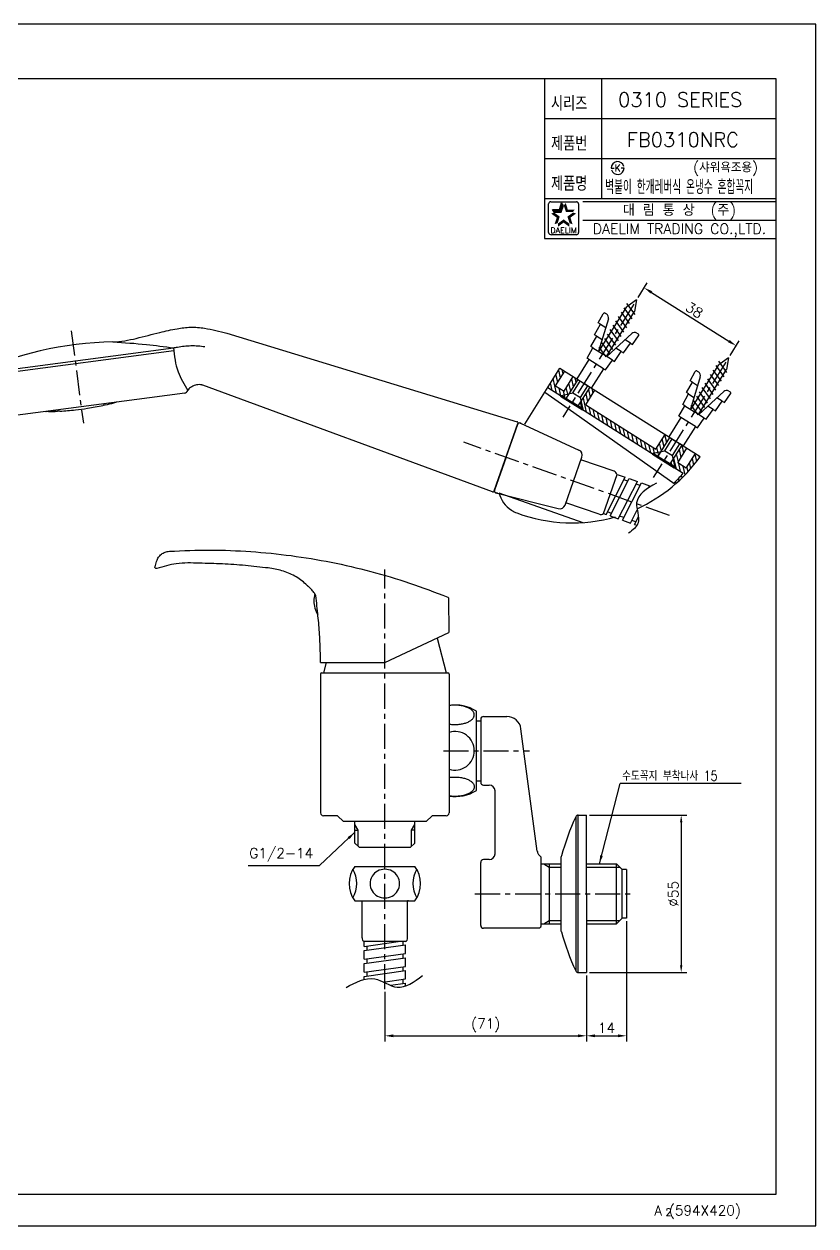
# Model space of a CAD drawing. Extents: x 16492 to 17086, y -11911 to -11491.
# Drawn here: x 16808.8 to 17085.8, y -11910.8 to -11490.8 of the extents above; entities that cross this region are included whole.
import ezdxf
from ezdxf.enums import TextEntityAlignment as Align

# ---------------------------------------------------------------- set-up
doc = ezdxf.new("R2010")
doc.units = 0
doc.header["$LTSCALE"] = 7
doc.header["$MEASUREMENT"] = 0
doc.linetypes.add('CENTER', pattern=[2, 1.25, -0.25, 0.25, -0.25])
doc.layers.get('0').update_dxf_attribs({"color": 2, "linetype": 'CONTINUOUS'})
for name, color, linetype in [('CL', 1, 'CENTER'), ('D', 2, 'CONTINUOUS'), ('DIM', 2, 'CONTINUOUS'), ('DWG', 7, 'CONTINUOUS'), ('HT', 3, 'CONTINUOUS')]:
    doc.layers.add(name, color=color, linetype=linetype)
doc.styles.add('GHS', font='ROMANS.shx', dxfattribs={"bigfont": 'GHS.shx'})
doc.styles.add('ROMANS', font='romans', dxfattribs={"bigfont": 'GHS.shx'})
doc.dimstyles.new('STANDARD$7', dxfattribs={"dimtxt": 3.5, "dimasz": 3, "dimexe": 1, "dimexo": 1, "dimgap": 1, "dimtad": 3, "dimdec": 4, "dimzin": 0, "dimdsep": 46, "dimtxsty": 'GHS', "dimcen": 1, "dimclrd": 2, "dimclre": 256, "dimclrt": 2, "dimadec": 4, "dimazin": 0, "dimtfac": 1, "dimtdec": 4, "dimtmove": 2, "dimatfit": 2, "dimfxl": 0, "dimtolj": 1, "dimtzin": 0, "dimlwd": -1, "dimlwe": -1, "dimarcsym": 0})

# ---------------------------------------------------------------- blocks, each defined once
blk = doc.blocks.new('S')
at = {"layer": 'DWG', "color": 2}
for p, q in [((5596.35, 3276.4), (5600.01, 3276.61)), ((5596.35, 3275.51), (5596.35, 3276.4)), ((5600.54, 3276.11), (5600.54, 3275.6)), ((5568.04, 3273.82), (5567.54, 3273.82)), ((5567.54, 3264.82), (5567.54, 3273.82)), ((5568.04, 3273.82), (5568.04, 3269.32)), ((5568.04, 3273.82), (5570.94, 3270.92)), ((5583.79, 3272.32), (5575.79, 3272.32)), ((5575.79, 3272.32), (5575.79, 3269.32)), ((5583.79, 3273.12), (5587.98, 3273.36)), ((5583.79, 3272.32), (5583.79, 3273.12)), ((5583.79, 3266.32), (5583.79, 3272.32)), ((5587.98, 3274.17), (5592.17, 3274.41)), ((5587.98, 3273.36), (5587.98, 3274.17)), ((5599.43, 3274.15), (5587.98, 3271.06)), ((5587.98, 3273.36), (5587.98, 3269.32)), ((5592.17, 3275.28), (5596.35, 3275.51)), ((5592.17, 3274.41), (5592.17, 3275.28)), ((5592.17, 3274.41), (5592.17, 3272.19)), ((5596.35, 3275.51), (5596.35, 3273.32)), ((5568.04, 3264.82), (5568.04, 3269.32)), ((5568.04, 3264.82), (5570.94, 3267.72)), ((5570.94, 3270.92), (5575.79, 3270.92)), ((5570.94, 3270.92), (5570.94, 3267.72)), ((5570.94, 3267.72), (5575.79, 3267.72)), ((5575.79, 3266.32), (5575.79, 3269.32)), ((5587.82, 3267.72), (5589.37, 3271.57)), ((5587.98, 3270.92), (5606.46, 3270.92)), ((5587.98, 3265.28), (5587.98, 3269.32)), ((5587.98, 3267.72), (5606.46, 3267.72)), ((5589.37, 3267.07), (5591.18, 3271.57)), ((5591.18, 3267.07), (5592.99, 3271.57)), ((5592.99, 3267.07), (5594.8, 3271.57)), ((5594.8, 3267.07), (5596.61, 3271.57)), ((5596.61, 3267.07), (5598.42, 3271.57)), ((5598.42, 3267.07), (5600.23, 3271.57)), ((5600.23, 3267.07), (5602.04, 3271.57)), ((5602.04, 3267.07), (5603.85, 3271.57)), ((5603.85, 3267.07), (5605.66, 3271.57)), ((5605.66, 3267.07), (5607.47, 3271.57)), ((5610.33, 3269.33), (5606.46, 3270.92)), ((5610.33, 3269.33), (5606.47, 3267.72)), ((5567.54, 3264.82), (5568.04, 3264.82)), ((5583.79, 3266.32), (5575.79, 3266.32)), ((5583.79, 3266.32), (5583.79, 3265.52)), ((5583.79, 3265.52), (5587.98, 3265.28)), ((5599.43, 3264.49), (5587.98, 3267.59)), ((5587.98, 3265.28), (5587.98, 3264.47)), ((5587.98, 3264.47), (5592.17, 3264.23)), ((5592.17, 3264.23), (5592.17, 3266.45)), ((5592.17, 3264.23), (5592.17, 3263.37)), ((5596.35, 3263.13), (5596.35, 3265.32)), ((5592.17, 3263.37), (5596.35, 3263.13)), ((5596.35, 3263.13), (5596.35, 3262.24)), ((5596.35, 3262.24), (5600.01, 3262.03)), ((5600.54, 3263.04), (5600.54, 3262.53))]:
    blk.add_line(p, q, dxfattribs=at)
for centre, radius, start, end in [((5600.04, 3276.11), 0.5, 0.0005, 93.2254), ((5599.04, 3275.6), 1.5, 285.1209, 0.0005), ((5599.04, 3263.04), 1.5, 0.0005, 74.8801), ((5600.04, 3262.53), 0.5, 266.7756, 0.0005)]:
    blk.add_arc(centre, radius, start, end, dxfattribs=at)
blk = doc.blocks.new('A$C2DA94E52')
at = {"layer": 'HT'}
h = blk.add_hatch(dxfattribs=at)
h.set_pattern_fill('ANSI31', color=256, scale=10, angle=47.3667)
h.set_pattern_definition([(92.3666638, (-53308.0897, 18520.5252), (-1.248933782, -0.051617914), [])])
h.paths.add_polyline_path([(88.93, 77.87), (67.59, 97.51), (71.66, 101.93), (70.18, 103.28), (64.77, 97.4), (89.04, 75.05), (94.46, 80.93), (92.99, 82.29)])
h.paths.add_polyline_path([(60.97, 103.61), (58.4, 105.98), (62.46, 110.39), (60.99, 111.75), (55.57, 105.86), (61.09, 100.78), (66.51, 106.67), (65.03, 108.02)])
edge = h.paths.add_edge_path()
edge.add_arc((65.33, 111.91), 55, 300.6255, 314.1779)
edge.add_line((103.66, 72.47), (102.19, 73.82))
edge.add_line((102.19, 73.82), (98.12, 69.41))
edge.add_line((98.12, 69.41), (95.55, 71.78))
edge.add_line((95.55, 71.78), (99.61, 76.19))
edge.add_line((99.61, 76.19), (98.14, 77.54))
edge.add_line((98.14, 77.54), (92.72, 71.66))
edge.add_line((92.72, 71.66), (96.8, 67.9))
edge.add_arc((65.93, 105.31), 48.5, 303.8222, 309.537, ccw=False)
edge.add_line((92.93, 65.01), (93.35, 64.58))
at = {"color": 7, "linetype": 'Continuous'}
for p, q in [((-142.78, 145.9), (-143.47, 132.15)), ((-51.34, 144.82), (42.88, 96.07)), ((-140.81, 130.51), (-142.05, 130.57)), ((-106.1, 128.77), (-140.81, 130.51)), ((-118.5, 129.38), (-118.56, 129.4)), ((-114.52, 128.76), (-117.69, 129.24)), ((-71.38, 127.03), (-106.1, 128.77)), ((-69.74, 126.95), (-71.38, 127.03)), ((29.96, 73.54), (-62.94, 128.54)), ((30.65, 73.72), (43.08, 95.38))]:
    blk.add_line(p, q, dxfattribs=at)
for centre, radius, start, end in [((-111.19, 27.23), 123.5, 80.6209, 104.4657), ((-141.79, 145.85), 1, 104.4651, 177.13), ((-141.98, 132.07), 1.5, 177.13, 267.13), ((-101.18, 226.86), 99, 259.8823, 259.9251), ((-101.18, 226.86), 99, 260.4011, 262.2558), ((-101.18, 226.86), 99, 262.7272, 265.9017), ((-101.18, 226.86), 99, 265.9017, 268.3583), ((-101.18, 226.86), 99, 268.3583, 271.5328), ((-101.18, 226.86), 99, 272.0042, 273.8589), ((-101.18, 226.86), 99, 274.3349, 274.3777), ((-69.66, 128.45), 1.5, 267.1332, 327.2876), ((42.65, 95.63), 0.5, 330.13, 62.6432), ((30.21, 73.97), 0.5, 239.3756, 330.13)]:
    blk.add_arc(centre, radius, start, end, dxfattribs=at)
for points, start_tangent, end_tangent in [([(-91.06, 149.08), (-82.82, 148.83), (-74.33, 149.38), (-68.17, 149.56)], (0.986632, -0.162966), (0.99997, 0.007729)), ([(-68.17, 149.56), (-65.78, 149.48), (-63.41, 149.2), (-61.03, 148.7), (-58.66, 147.97)], (0.99997, 0.007729), (0.940082, -0.340949)), ([(-58.66, 147.97), (-51.34, 144.82)], (0.939556, -0.342396), (0.888162, -0.45953)), ([(-117.69, 129.24), (-117.71, 129.25), (-117.78, 129.26), (-117.88, 129.28), (-118.02, 129.3), (-118.16, 129.32), (-118.29, 129.35), (-118.4, 129.37), (-118.47, 129.38), (-118.5, 129.38)], (-0.985304, 0.170811), (-0.985293, 0.170876)), ([(-113.71, 128.65), (-113.74, 128.66), (-113.8, 128.66), (-113.91, 128.68), (-114.04, 128.7), (-114.18, 128.71), (-114.31, 128.73), (-114.42, 128.75), (-114.49, 128.76), (-114.52, 128.76)], (-0.991428, 0.130656), (-0.991423, 0.130691)), ([(-97.72, 127.92), (-97.74, 127.92), (-97.81, 127.91), (-97.93, 127.91), (-98.06, 127.91), (-98.2, 127.9), (-98.33, 127.9), (-98.44, 127.89), (-98.51, 127.89), (-98.53, 127.89)], (-0.999523, -0.030879), (-0.999524, -0.030844)), ([(-93.7, 128.14), (-93.73, 128.14), (-93.82, 128.13), (-93.95, 128.12), (-94.11, 128.11), (-94.27, 128.1), (-94.4, 128.09), (-94.49, 128.08), (-94.52, 128.08)], (-0.997442, -0.071476), (-0.997447, -0.07141)), ([(-62.94, 128.54), (-63.11, 128.62), (-63.28, 128.7), (-63.67, 128.84), (-64.53, 128.98), (-66.39, 128.83), (-67.24, 128.55), (-67.95, 128.12), (-68.4, 127.64)], (-0.860525, 0.509408), (-0.540445, -0.841379))]:
    blk.add_spline(points, degree=3, dxfattribs=dict(at, start_tangent=start_tangent, end_tangent=end_tangent))
blk.add_open_spline([(-70.64, 143.22), (-70.18, 143.22), (-69.71, 143.23), (-69.24, 143.23)], degree=3, dxfattribs=at)
at = {"layer": 'CL'}
for p, q in [((-104.75, 155.57), (-106.39, 122.99)), ((90.51, 129.05), (58.91, 94.73)), ((118.47, 103.31), (86.2, 68.27)), ((89.44, 54.2), (23.29, 92.39))]:
    blk.add_line(p, q, dxfattribs=at)
at = {"layer": 'D'}
for p in [(43.97, 95.38), (31.09, 72.96), (31.57, 72.77)]:
    blk.add_point(p, dxfattribs=at)
at = {"layer": 'DIM'}
for p, q in [((92.4, 131.13), (96.44, 135.52)), ((97.29, 132.01), (120.84, 110.34)), ((120.36, 105.39), (124.4, 109.78))]:
    blk.add_line(p, q, dxfattribs=at)
blk.add_spline([(86.96, 66.16), (78.88, 60.59), (78.14, 53.67), (74.16, 50.69)], degree=3, dxfattribs=at)
for points in [[(97.63, 132.38), (96.95, 131.64), (95.09, 134.04)], [(121.17, 110.71), (120.5, 109.97), (123.04, 108.31)]]:
    blk.add_solid(points, dxfattribs=at)
at = {"layer": 'DWG'}
for p, q in [((-142.78, 145.9), (-70.7, 142.28)), ((-142.04, 146.81), (-70.64, 143.23)), ((45.37, 94.78), (60.99, 111.75)), ((58.4, 105.98), (62.46, 110.39)), ((60.99, 111.75), (103.66, 72.47)), ((55.57, 105.86), (96.8, 67.9)), ((58.4, 105.98), (60.97, 103.61)), ((60.97, 103.61), (65.03, 108.02)), ((61.09, 100.78), (66.51, 106.67)), ((54.31, 104.49), (61.31, 97.34)), ((64.77, 97.4), (70.18, 103.28)), ((67.59, 97.51), (71.66, 101.93)), ((61.31, 97.34), (93.35, 64.58)), ((67.59, 97.51), (88.93, 77.87)), ((36.87, 84.55), (42.96, 95.16)), ((43.97, 95.38), (62.38, 82.43)), ((36.87, 84.55), (30.77, 73.94)), ((88.93, 77.87), (92.99, 82.29)), ((89.04, 75.05), (94.46, 80.93)), ((54.12, 64.4), (62.96, 79.79)), ((73.13, 72.89), (62.44, 78.96)), ((92.72, 71.66), (98.14, 77.54)), ((95.55, 71.78), (99.61, 76.19)), ((31.09, 72.96), (51.56, 63.58)), ((32.17, 72.83), (59.13, 57.26)), ((66.76, 59.03), (73.93, 71.63)), ((73.93, 71.63), (76.57, 70.13)), ((98.12, 69.41), (95.55, 71.78)), ((98.12, 69.41), (102.19, 73.82)), ((67.63, 58.53), (76.57, 70.13)), ((68.92, 57.8), (77.85, 69.4)), ((71.55, 56.31), (80.49, 67.91)), ((77.27, 68.59), (75.95, 69.33)), ((77.85, 69.4), (80.49, 67.91)), ((35.39, 66), (35.45, 65.94)), ((65.27, 59.07), (54.59, 65.14)), ((72.87, 55.56), (81.81, 67.16)), ((81.19, 66.36), (79.87, 67.11)), ((81.81, 67.16), (84.44, 65.66)), ((83.93, 65.01), (84.44, 65.66)), ((66.76, 59.03), (67.63, 58.53)), ((69.57, 58.59), (68.25, 59.33)), ((68.92, 57.8), (71.55, 56.31)), ((73.49, 56.36), (72.17, 57.11)), ((72.87, 55.56), (75.51, 54.06)), ((75.51, 54.06), (78.65, 58.15)), ((77.44, 54.11), (76.12, 54.86)), ((76.79, 53.33), (78.64, 55.72)), ((76.79, 53.33), (77.58, 52.88))]:
    blk.add_line(p, q, dxfattribs=at)
for centre, radius, start, end in [((43.56, 94.81), 0.7, 54.8736, 150.13), ((61.23, 80.79), 2, 330.13, 54.8736), ((31.38, 73.59), 0.7, 150.13, 245.3864), ((42.16, 73.35), 10, 183.0322, 227.3667), ((72.42, 71.57), 1.5, 2.6019, 62.1343), ((65.33, 111.91), 55, 284.0189, 314.1779), ((65.93, 105.31), 48.5, 303.8222, 309.537), ((42.22, 73.3), 10, 227.3667, 239.1016), ((65.33, 111.91), 55, 239.1016, 275.6732), ((52.39, 65.4), 2, 245.3864, 330.13), ((66.05, 60.35), 1.5, 238.6695, 298.2019)]:
    blk.add_arc(centre, radius, start, end, dxfattribs=at)
for points in [[(-91.06, 149.08), (-79.69, 146.08), (-70.64, 143.23)], [(-70.64, 143.23), (-70.56, 134.69), (-68.4, 127.64)]]:
    blk.add_spline(points, degree=3, dxfattribs=at)
at = {"layer": 'DWG', "start_tangent": (0.99997, 0.007729), "end_tangent": (0.940082, -0.340949)}
blk.add_spline([(-69.24, 143.23), (-66.85, 143.15), (-64.48, 142.87), (-62.09, 142.37), (-59.73, 141.64)], degree=3, dxfattribs=at)
at = {"layer": 'D', "rotation": 47.36664124973002}
for p in [(-1302.92, -6211.48), (-1274.96, -6237.21)]:
    blk.add_blockref('S', p, dxfattribs=at)
at = {"layer": 'DIM', "insert": (110.93, 123.2), "char_height": 3.5, "attachment_point": 5, "rotation": 317.3667, "style": 'GHS'}
blk.add_mtext('\\A1;38', dxfattribs=at)

msp = doc.modelspace()

# ---------------------------------------------------------------- linework, layer by layer
at = {"color": 4}
for p, q in [((16517.83, -11509.82), (17071.83, -11509.82)), ((17071.83, -11509.82), (17071.83, -11899.82)), ((17071.83, -11899.82), (16517.83, -11899.82))]:
    msp.add_line(p, q, dxfattribs=at)
at = {"color": 7}
for p, q in [((16990.83, -11509.82), (16990.83, -11565.82)), ((17010.83, -11509.82), (17010.83, -11551.82)), ((16990.83, -11523.82), (17071.83, -11523.82)), ((16990.83, -11537.82), (17071.83, -11537.82)), ((16990.83, -11551.82), (17071.83, -11551.82)), ((16990.83, -11565.82), (17071.83, -11565.82))]:
    msp.add_line(p, q, dxfattribs=at)
at = {"color": 2, "linetype": 'Continuous'}
for p, q in [((16992.31, -11563.69), (16992.31, -11553.69)), ((16993.06, -11552.94), (17002.06, -11552.94)), ((17002.81, -11553.69), (17002.81, -11563.69)), ((17004.33, -11552.82), (17071.83, -11552.82)), ((17004.33, -11559.32), (17071.83, -11559.32)), ((17002.06, -11564.44), (16993.31, -11564.44))]:
    msp.add_line(p, q, dxfattribs=at)
at = {"color": 2}
for p, q in [((16996.07, -11555.64), (16996.82, -11553.33)), ((16997.48, -11554.25), (16996.82, -11553.33)), ((16993.64, -11555.64), (16996.07, -11555.64)), ((16994.31, -11556.55), (16993.64, -11555.64)), ((16994.31, -11556.55), (16996.73, -11556.55)), ((16996.73, -11556.55), (16997.48, -11554.25))]:
    msp.add_line(p, q, dxfattribs=at)
at = {"linetype": 'Continuous'}
msp.add_lwpolyline([(16491.83, -11910.82), (17085.83, -11910.82), (17085.83, -11490.82), (16491.83, -11490.82)], close=True, dxfattribs=at)
at = {"color": 7, "linetype": 'Continuous'}
for points in [[(16959.57, -11728.85), (16959.18, -11728.85), (16958.79, -11728.87), (16958.41, -11728.89), (16958.04, -11728.93), (16957.66, -11728.98), (16957.54, -11729)], [(16959.57, -11735.61), (16959.95, -11735.6), (16960.34, -11735.59), (16960.72, -11735.56), (16961.09, -11735.52), (16961.47, -11735.47), (16961.83, -11735.41), (16962.19, -11735.34), (16962.54, -11735.26), (16962.88, -11735.17), (16963.21, -11735.07), (16963.53, -11734.97), (16963.84, -11734.85), (16964.13, -11734.72), (16964.4, -11734.59), (16964.66, -11734.45), (16964.89, -11734.31), (16965.11, -11734.16), (16965.31, -11734.01), (16965.49, -11733.86), (16965.66, -11733.7), (16965.8, -11733.53), (16965.93, -11733.37), (16966.05, -11733.2), (16966.14, -11733.02), (16966.21, -11732.85), (16966.27, -11732.67), (16966.31, -11732.5), (16966.33, -11732.32), (16966.33, -11732.14), (16966.31, -11731.96), (16966.27, -11731.78), (16966.21, -11731.6), (16966.14, -11731.43), (16966.05, -11731.26), (16965.93, -11731.09), (16965.8, -11730.92), (16965.66, -11730.76), (16965.49, -11730.6), (16965.31, -11730.44), (16965.11, -11730.29), (16964.89, -11730.14), (16964.66, -11730), (16964.4, -11729.86), (16964.13, -11729.73), (16963.84, -11729.61), (16963.53, -11729.49), (16963.21, -11729.38), (16962.88, -11729.28), (16962.54, -11729.19), (16962.19, -11729.11), (16961.83, -11729.04), (16961.47, -11728.98), (16961.09, -11728.93), (16960.72, -11728.89), (16960.34, -11728.87), (16959.95, -11728.85), (16959.57, -11728.85)], [(16957.54, -11735.45), (16957.66, -11735.47), (16958.04, -11735.52), (16958.41, -11735.56), (16958.79, -11735.59), (16959.18, -11735.6), (16959.57, -11735.61)], [(16957.54, -11754.12), (16957.66, -11754.1), (16958.04, -11754.05), (16958.41, -11754.01), (16958.79, -11753.98), (16959.18, -11753.97), (16959.57, -11753.96)], [(16959.57, -11753.96), (16959.95, -11753.97), (16960.34, -11753.98), (16960.72, -11754.01), (16961.09, -11754.05), (16961.47, -11754.1), (16961.83, -11754.16), (16962.19, -11754.23), (16962.54, -11754.31), (16962.88, -11754.39), (16963.21, -11754.49), (16963.53, -11754.6), (16963.84, -11754.72), (16964.13, -11754.84), (16964.4, -11754.98), (16964.66, -11755.11), (16964.89, -11755.26), (16965.11, -11755.4), (16965.31, -11755.56), (16965.49, -11755.71), (16965.66, -11755.87), (16965.8, -11756.04), (16965.93, -11756.2), (16966.05, -11756.37), (16966.14, -11756.54), (16966.21, -11756.72), (16966.27, -11756.9), (16966.31, -11757.07), (16966.33, -11757.25), (16966.33, -11757.43), (16966.31, -11757.61), (16966.27, -11757.79), (16966.21, -11757.96), (16966.14, -11758.14), (16966.05, -11758.31), (16965.93, -11758.48), (16965.8, -11758.65), (16965.66, -11758.81), (16965.49, -11758.97), (16965.31, -11759.13), (16965.11, -11759.28), (16964.89, -11759.43), (16964.66, -11759.57), (16964.4, -11759.71), (16964.13, -11759.84), (16963.84, -11759.96), (16963.53, -11760.08), (16963.21, -11760.19), (16962.88, -11760.29), (16962.54, -11760.38), (16962.19, -11760.46), (16961.83, -11760.53), (16961.47, -11760.59), (16961.09, -11760.64), (16960.72, -11760.67), (16960.34, -11760.7), (16959.95, -11760.72), (16959.57, -11760.72)], [(16959.57, -11760.72), (16959.18, -11760.72), (16958.79, -11760.7), (16958.41, -11760.67), (16958.04, -11760.64), (16957.66, -11760.59), (16957.54, -11760.57)]]:
    msp.add_lwpolyline(points, dxfattribs=at)
at = {"color": 2, "linetype": 'Continuous'}
for centre, radius, start, end in [((16993.06, -11553.69), 0.75, 90, 180), ((17002.06, -11553.69), 0.75, 0, 90), ((16993.18, -11563.56), 0.884, 188.1301, 278.1301), ((17002.06, -11563.69), 0.75, 270, 0)]:
    msp.add_arc(centre, radius, start, end, dxfattribs=at)
at = {"color": 7, "linetype": 'Continuous'}
for start, end in [(360, 107.447), (252.553, 0)]:
    msp.add_arc((16959.57, -11744.78), 6.76, start, end, dxfattribs=at)
at = {"color": 2}
for points in [[(16996.07, -11555.64), (16996.73, -11556.55), (16996.82, -11553.33), (16997.48, -11554.25)], [(16998.29, -11553.33), (16997.63, -11554.25), (16999.04, -11555.64), (16998.38, -11556.55)], [(16995.15, -11558.47), (16996.22, -11558.12), (16993.19, -11557.04), (16994.26, -11556.69)], [(16993.64, -11555.64), (16994.31, -11556.55), (16996.07, -11555.64), (16996.73, -11556.55)], [(16994.4, -11560.78), (16995.47, -11560.43), (16995.15, -11558.47), (16996.22, -11558.12)], [(16999.04, -11555.64), (16998.38, -11556.55), (17001.47, -11555.64), (17000.8, -11556.55)], [(17001.93, -11557.04), (17000.85, -11556.69), (16999.96, -11558.47), (16998.89, -11558.12)], [(16999.96, -11558.47), (16998.89, -11558.12), (17000.71, -11560.78), (16999.64, -11560.43)], [(16997.56, -11560.22), (16997.56, -11559.09), (16995.59, -11561.64), (16995.59, -11560.51)], [(16999.52, -11561.64), (16999.52, -11560.51), (16997.56, -11560.22), (16997.56, -11559.09)]]:
    msp.add_solid(points, dxfattribs=at)
at = {"layer": 'CL'}
for p, q in [((16935.04, -11828.06), (16935.04, -11681.37)), ((16955.54, -11744.78), (16985.69, -11744.78)), ((16966.57, -11794.78), (17021.57, -11794.78))]:
    msp.add_line(p, q, dxfattribs=at)
at = {"layer": 'D'}
for p, q in [((17014.21, -11541.14), (17014.71, -11541.14)), ((17014.71, -11541.14), (17015.21, -11541.14)), ((17018.21, -11541.14), (17017.71, -11541.14)), ((17018.71, -11541.14), (17018.21, -11541.14)), ((17059.62, -11756.15), (17017.38, -11756.15)), ((17001.8, -11767.87), (17001.8, -11821.7)), ((17002.71, -11822.28), (17002.71, -11767.28)), ((16925.69, -11772.5), (16924.56, -11770.55)), ((16925.69, -11778.13), (16925.69, -11772.5)), ((16944.39, -11772.5), (16945.51, -11770.55)), ((16944.39, -11778.13), (16944.39, -11772.5)), ((16887.25, -11784.81), (16912.18, -11784.81))]:
    msp.add_line(p, q, dxfattribs=at)
at = {"layer": 'D', "color": 7}
for p, q in [((17002.71, -11767.28), (17005.57, -11767.28)), ((17005.57, -11794.78), (17005.57, -11767.28)), ((17005.57, -11794.78), (17005.57, -11822.28)), ((17002.71, -11822.28), (17005.57, -11822.28))]:
    msp.add_line(p, q, dxfattribs=at)
at = {"layer": 'D', "color": 2}
for p, q in [((17019.57, -11804.28), (17019.57, -11846.38)), ((17005.57, -11823.28), (17005.57, -11846.38)), ((16935.04, -11829.06), (16935.04, -11846.38)), ((16938.04, -11844.38), (17002.57, -11844.38)), ((17008.57, -11844.38), (17016.57, -11844.38))]:
    msp.add_line(p, q, dxfattribs=at)
at = {"layer": 'D'}
for start, end in [(15, 180), (195, 0)]:
    msp.add_arc((17016.46, -11541.14), 2.25, start, end, dxfattribs=at)
at = {"layer": 'D', "color": 7}
for centre, radius, start, end in [((17092.9, -11809.1), 100, 155.652, 163.9974), ((17002.71, -11768.28), 1, 90, 155.652), ((16997.74, -11781.81), 1, 163.9974, 180), ((16997.74, -11807.76), 1, 180, 196.0026), ((17092.9, -11780.47), 100, 196.0026, 204.348), ((17002.71, -11821.28), 1, 204.348, 270)]:
    msp.add_arc(centre, radius, start, end, dxfattribs=at)
at = {"layer": 'D'}
msp.add_spline([(16921.46, -11827.51), (16931.5, -11824.49), (16939.33, -11827.39), (16948.21, -11823.33)], degree=3, dxfattribs=at)
at = {"layer": 'D', "color": 2}
for points in [[(16938.04, -11843.88), (16938.04, -11844.88), (16935.04, -11844.38)], [(17002.57, -11843.88), (17002.57, -11844.88), (17005.57, -11844.38)], [(17008.57, -11843.88), (17008.57, -11844.88), (17005.57, -11844.38)], [(17016.57, -11843.88), (17016.57, -11844.88), (17019.57, -11844.38)]]:
    msp.add_solid(points, dxfattribs=at)
at = {"layer": 'DWG', "color": 7, "linetype": 'Continuous'}
for p, q in [((16854.66, -11680.46), (16855.22, -11678.59)), ((16957.34, -11691.54), (16957.44, -11703.45)), ((16935.04, -11713.9), (16957.44, -11703.45)), ((16912.53, -11713.9), (16935.04, -11713.9)), ((16924.54, -11785.17), (16945.54, -11785.17)), ((16924.54, -11797.17), (16945.54, -11797.17)), ((16927.09, -11810.16), (16927.09, -11797.17)), ((16943.29, -11797.17), (16942.99, -11797.17)), ((16942.99, -11810.16), (16942.99, -11797.17)), ((16927.79, -11813.14), (16927.79, -11811.47)), ((16927.79, -11813.14), (16939.67, -11811.47)), ((16941.29, -11811.47), (16927.79, -11811.47)), ((16927.79, -11814.62), (16942.29, -11812.58)), ((16928.79, -11813), (16928.79, -11814.48)), ((16942.29, -11811.47), (16941.29, -11811.47)), ((16941.29, -11811.47), (16941.29, -11812.73)), ((16942.29, -11815.61), (16942.29, -11812.58)), ((16927.79, -11817.65), (16927.79, -11814.62)), ((16927.79, -11817.65), (16942.29, -11815.61)), ((16927.79, -11819.13), (16942.29, -11817.09)), ((16928.79, -11817.51), (16928.79, -11818.99)), ((16941.29, -11815.75), (16941.29, -11817.24)), ((16942.29, -11820.12), (16942.29, -11817.09)), ((16927.79, -11822.16), (16927.79, -11819.13)), ((16927.79, -11822.16), (16942.29, -11820.12)), ((16927.79, -11823.64), (16942.29, -11821.6)), ((16928.79, -11821.99), (16928.79, -11823.5)), ((16941.29, -11820.23), (16941.29, -11821.75)), ((16942.29, -11824.5), (16942.29, -11821.6)), ((16927.79, -11824.66), (16927.79, -11823.64)), ((16934.51, -11825.59), (16942.29, -11824.5)), ((16936.97, -11826.73), (16942.29, -11825.98)), ((16941.29, -11824.61), (16941.29, -11826.12)), ((16942.29, -11826.98), (16942.29, -11825.98))]:
    msp.add_line(p, q, dxfattribs=at)
at = {"layer": 'DWG'}
for p, q in [((16953.29, -11705.39), (16956.54, -11717.5)), ((16912.54, -11718), (16912.54, -11766.5)), ((16913.04, -11717.5), (16957.04, -11717.5)), ((16914.5, -11713.9), (16913.54, -11717.5)), ((16957.54, -11718), (16957.54, -11766.5)), ((16967.07, -11758.63), (16967.07, -11730.94)), ((16967.07, -11734.28), (16968.57, -11734.28)), ((16968.57, -11733.78), (16968.57, -11736.28)), ((16968.57, -11734.28), (16968.57, -11755.78)), ((16969.57, -11732.78), (16977.69, -11732.78)), ((16988.36, -11779.9), (16982.65, -11737.12)), ((16967.07, -11755.28), (16968.57, -11755.28)), ((16969.57, -11756.78), (16971.57, -11756.78)), ((16973.57, -11780.78), (16973.57, -11758.78)), ((16918.54, -11767.5), (16913.54, -11767.5)), ((16920.54, -11769.5), (16918.54, -11767.5)), ((16949.54, -11769.5), (16951.54, -11767.5)), ((16956.54, -11767.5), (16951.54, -11767.5)), ((16949.54, -11769.5), (16920.54, -11769.5)), ((16924.56, -11777), (16924.56, -11769.5)), ((16924.56, -11772.5), (16925.69, -11772.5)), ((16945.51, -11772.5), (16944.39, -11772.5)), ((16945.51, -11777), (16945.51, -11769.5)), ((16924.56, -11777), (16926.06, -11778.5)), ((16926.06, -11778.5), (16944.01, -11778.5)), ((16945.51, -11777), (16944.01, -11778.5)), ((16968.57, -11805.78), (16968.57, -11783.78)), ((16971.57, -11782.78), (16969.57, -11782.78)), ((16989.57, -11781.86), (16989.57, -11794.78)), ((16989.57, -11784.31), (16996.74, -11784.31)), ((16992.57, -11784.31), (16992.57, -11794.78)), ((16996.74, -11794.78), (16996.74, -11781.81)), ((17005.57, -11784.31), (17016.09, -11784.31)), ((17018.07, -11786.28), (17016.09, -11784.31)), ((17016.09, -11805.26), (17016.09, -11784.31)), ((16968.57, -11801.58), (16968.57, -11787.98)), ((17019.57, -11786.28), (17018.07, -11786.28)), ((17018.07, -11803.28), (17018.07, -11786.28)), ((17019.57, -11786.28), (17019.57, -11803.28)), ((16989.57, -11794.78), (16989.57, -11805.78)), ((16992.57, -11794.78), (16992.57, -11805.26)), ((16996.74, -11807.76), (16996.74, -11794.78)), ((16989.57, -11805.26), (16996.74, -11805.26)), ((17005.57, -11805.26), (17016.09, -11805.26)), ((17018.07, -11803.28), (17016.09, -11805.26)), ((17019.57, -11803.28), (17018.07, -11803.28)), ((16988.61, -11806.78), (16969.57, -11806.78))]:
    msp.add_line(p, q, dxfattribs=at)
at = {"layer": 'DWG', "color": 2}
for p, q in [((17006.57, -11767.28), (17040.69, -11767.28)), ((17038.69, -11769.78), (17038.69, -11819.78)), ((16990.61, -11784.31), (16992.57, -11785.43)), ((16992.57, -11785.43), (16996.74, -11785.43)), ((17005.57, -11785.43), (17017.22, -11785.43)), ((16990.61, -11805.26), (16992.57, -11804.13)), ((16992.57, -11804.13), (16996.74, -11804.13)), ((17005.57, -11804.13), (17017.22, -11804.13)), ((17006.57, -11822.28), (17040.69, -11822.28))]:
    msp.add_line(p, q, dxfattribs=at)
at = {"layer": 'DWG'}
msp.add_lwpolyline([(16988.38, -11780.01), (16988.37, -11779.91), (16988.36, -11779.9)], dxfattribs=at)
at = {"layer": 'DWG', "color": 7}
for start, end in [(164.426, 180), (180, 212.0285)]:
    msp.add_arc((16919.32, -11692.4), 9.08, start, end, dxfattribs=at)
at = {"layer": 'DWG'}
for centre, radius, start, end in [((16913.04, -11718), 0.5, 90.0046, 180), ((16957.04, -11718), 0.5, 0, 89.9954), ((16959.6, -11742.78), 14, 57.7819, 98.4778), ((16969.57, -11733.78), 1, 90.0127, 179.9977), ((16977.69, -11737.78), 5, 7.6138, 90), ((16969.57, -11755.78), 1, 180, 270), ((16959.6, -11746.78), 14, 261.5222, 302.2181), ((16971.57, -11758.78), 2, 0, 90), ((16913.54, -11766.5), 1, 180, 269.9833), ((16956.54, -11766.5), 1, 270.0168, 0), ((16971.57, -11780.78), 2, 270, 0), ((16969.57, -11783.78), 1, 90, 180), ((16969.57, -11805.78), 1, 180, 270)]:
    msp.add_arc(centre, radius, start, end, dxfattribs=at)
at = {"layer": 'DWG', "color": 7, "linetype": 'Continuous'}
for centre, radius, start, end in [((16932.54, -11791.17), 10, 143.1175, 216.8699), ((16937.54, -11791.17), 10, 323.1301, 36.9083), ((16915.22, -11791.17), 10, 330, 30), ((16934.92, -11791.19), 5.02, 88.6566, 271.3434), ((16935.16, -11791.19), 5.02, 268.6566, 91.3434), ((16954.86, -11791.17), 10, 150, 210), ((16928.59, -11810.2), 1.5, 178.2676, 237.8), ((16941.49, -11810.2), 1.5, 302.2, 1.7324)]:
    msp.add_arc(centre, radius, start, end, dxfattribs=at)
for points in [[(16855.22, -11678.59), (16855.91, -11677.16), (16856.91, -11676.11), (16858.17, -11675.38), (16859.71, -11675.04)], [(16859.71, -11675.04), (16873.95, -11674.65), (16888.16, -11675.17), (16902.28, -11676.59), (16916.29, -11678.9), (16930.11, -11682.1), (16943.71, -11686.16), (16957.03, -11691.09)], [(16894.27, -11680.9), (16886.26, -11680.05), (16878.22, -11679.49), (16870.16, -11679.23), (16862.11, -11679.39), (16855.32, -11681.07)], [(16855.32, -11681.07), (16855.15, -11681.11), (16855.01, -11681.09), (16854.8, -11680.97), (16854.66, -11680.77), (16854.64, -11680.64), (16854.66, -11680.46)], [(16908.02, -11687.15), (16907.44, -11686.56), (16903.52, -11683.71), (16899.03, -11681.87), (16894.27, -11680.9)], [(16957.03, -11691.09), (16957.25, -11691.27), (16957.34, -11691.54)]]:
    msp.add_spline(points, degree=3, dxfattribs=at)
for points, knots in [([(16910.94, -11690.58), (16910.84, -11690.41), (16910.73, -11690.24), (16910.63, -11690.06), (16910.61, -11690.03), (16910.59, -11689.99), (16910.57, -11689.96), (16910.47, -11689.8), (16910.21, -11689.41), (16909.77, -11688.84), (16909.25, -11688.27), (16908.77, -11687.8), (16908.39, -11687.46), (16908.15, -11687.26), (16908.05, -11687.17), (16908.02, -11687.15)], [4.390159, 4.390159, 4.390159, 4.390159, 4.99911, 4.99911, 4.99911, 5.118301, 5.118301, 5.118301, 5.681001, 6.505333, 7.300989, 7.992739, 8.515593, 8.829222, 8.927969, 8.927969, 8.927969, 8.927969]), ([(16912.53, -11713.9), (16912.53, -11712.81), (16912.51, -11710.64), (16912.4, -11707.39), (16912.23, -11704.14), (16911.99, -11700.89), (16911.77, -11698.73), (16911.66, -11697.65), (16911.42, -11695.29), (16911.18, -11692.94), (16910.94, -11690.58)], [0, 0, 0, 0, 3.256196, 6.512419, 9.768627, 13.024805, 16.280983, 16.280983, 16.280983, 23.381705, 23.381705, 23.381705, 23.381705])]:
    msp.add_open_spline(points, degree=3, knots=knots, dxfattribs=at)
at = {"layer": 'DWG'}
for points, knots in [([(16988.38, -11780.01), (16988.4, -11780.13), (16988.46, -11780.36), (16988.59, -11780.68), (16988.77, -11780.98), (16988.98, -11781.26), (16989.21, -11781.53), (16989.41, -11781.72), (16989.53, -11781.83), (16989.57, -11781.86)], [0, 0, 0, 0, 0.1250309, 0.2497619, 0.3751152, 0.5004405, 0.6253004, 0.7500918, 0.799631, 0.799631, 0.799631, 0.799631]), ([(16989.57, -11805.78), (16989.57, -11805.86), (16989.56, -11806.02), (16989.54, -11806.24), (16989.48, -11806.43), (16989.38, -11806.59), (16989.22, -11806.7), (16989.02, -11806.76), (16988.8, -11806.78), (16988.65, -11806.78), (16988.57, -11806.78)], [0, 0, 0, 0, 0.140157, 0.271525, 0.389909, 0.498843, 0.607783, 0.72655, 0.858628, 1, 1, 1, 1])]:
    msp.add_open_spline(points, degree=3, knots=knots, dxfattribs=at)
at = {"layer": 'DWG', "color": 2}
for points in [[(17038.28, -11769.78), (17039.11, -11769.78), (17038.69, -11767.28)], [(17038.28, -11819.78), (17039.11, -11819.78), (17038.69, -11822.28)]]:
    msp.add_solid(points, dxfattribs=at)

# ---------------------------------------------------------------- block references
at = {"layer": 'D', "rotation": 10.42857295391156}
msp.add_blockref('A$C2DA94E52', (16956.5, -11732.03), dxfattribs=at)

# ---------------------------------------------------------------- texts
at = {"color": 7, "style": 'GHS'}
for s, p in [('0310 SERIES', (17038.34, -11517.24)), ('FB0310NRC', (17039.3, -11531.24))]:
    msp.add_text(s, height=5, dxfattribs=at).set_placement(p, align=Align.MIDDLE)
at = {"style": 'GHS'}
msp.add_text('(샤워욕조용)', height=3.5, dxfattribs=at).set_placement((17042.86, -11542.64))
at = {"style": 'GHS', "width": 0.5}
msp.add_text('벽붙이 한개레버식 온냉수 혼합꼭지', height=5, dxfattribs=at).set_placement((17012.12, -11550.26))
at = {"color": 7, "linetype": 'Continuous'}
for s, height, style, p in [('대 림 통 상  (주)', 4, 'GHS', (17038.09, -11556.13)), ('DAELIM TRADING CO.,LTD.', 3.6, 'ROMANS', (17038.09, -11562.89))]:
    msp.add_text(s, height=height, dxfattribs=dict(at, style=style)).set_placement(p, align=Align.MIDDLE)
at = {"color": 2, "linetype": 'Continuous', "style": 'ROMANS'}
msp.add_text('DAELIM', height=2, dxfattribs=at).set_placement((16997.56, -11563.89), align=Align.CENTER)
at = {"color": 7, "style": 'GHS', "oblique": -180, "text_generation_flag": 6}
for s, height, p in [('A (594X420)', 3.5, (17029.28, -11907.13)), ('2', 2.5, (17033.18, -11907.27))]:
    msp.add_text(s, height=height, rotation=180, dxfattribs=at).set_placement(p)
at = {"layer": 'D', "style": 'GHS', "width": 0.8}
for s, height, p in [('시리즈', 5, (16993.17, -11521.09)), ('제품번', 5, (16993.17, -11535.09)), ('제품명', 5, (16993.17, -11549.09)), ('수도꼭지 부착나사 15', 3.5, (17018.01, -11755.25))]:
    msp.add_text(s, height=height, dxfattribs=at).set_placement(p)
at = {"layer": 'D', "style": 'GHS'}
msp.add_text('K', height=2.39, dxfattribs=at).set_placement((17016.46, -11541.14), align=Align.MIDDLE)
at = {"layer": 'D', "insert": (16887.64, -11781.13), "char_height": 3.5, "attachment_point": 4, "style": 'GHS'}
msp.add_mtext('G1/2-14', dxfattribs=at)
at = {"layer": 'D', "color": 2, "char_height": 3.5, "attachment_point": 5, "style": 'GHS'}
for s, insert in [('\\A1;(71)', (16970.3, -11840.71)), ('\\A1;14', (17012.57, -11841.63))]:
    msp.add_mtext(s, dxfattribs=dict(at, insert=insert))
at = {"layer": 'DWG', "color": 2, "insert": (17035.94, -11794.78), "char_height": 3.5, "attachment_point": 5, "rotation": 90, "style": 'GHS'}
msp.add_mtext('%%C55', dxfattribs=at)

# ---------------------------------------------------------------- leaders
at = {"layer": 'D'}
for points in [[(17010.06, -11784.31), (17017.38, -11756.15)], [(16924.56, -11773.25), (16912.18, -11784.81)]]:
    msp.add_leader(points, dimstyle='STANDARD$7', override={"dimscale": 1, "dimtad": 0}, dxfattribs=at)

doc.saveas('drawing.dxf')
